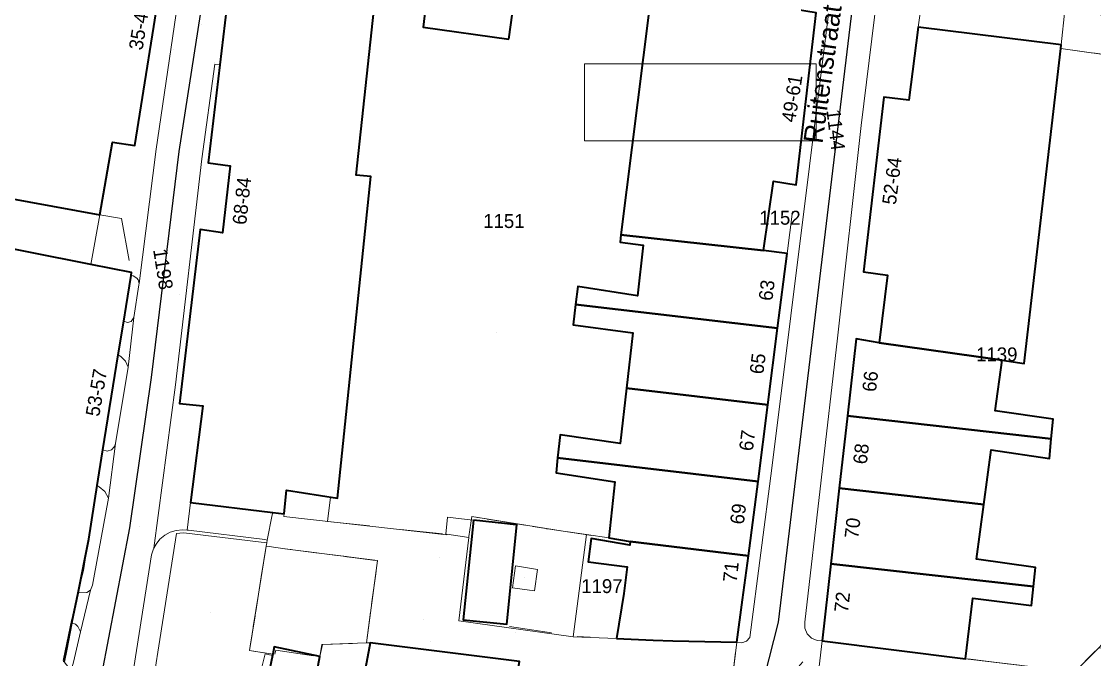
# Model space of a CAD drawing. Header units: metres. Extents: x 0 to 105485, y 0 to 425721.
# Drawn here: x 104846.1 to 104915.5, y 425158.9 to 425200.2 of the extents above; entities that cross this region are included whole.
import ezdxf
from ezdxf.enums import TextEntityAlignment as Align

# ---------------------------------------------------------------- set-up
doc = ezdxf.new("R2010")
doc.units = ezdxf.units.M
doc.header["$MEASUREMENT"] = 0
doc.linetypes.add('IE-TERREINAFSCHEIDING_KUNSTMATIG-SO', pattern=[11, 4, -1, 4, -2])
doc.linetypes.add('KG-PERCEEL-SO', pattern=[19, 5.5, -4, 5.5, -4])
for name, color, linetype, lineweight in [('B-XX-GR-BEPLANTING_CULTUUR_HEESTERS-G', 90, 'Continuous', 18), ('B-XX-GR-BOOM-G', 90, 'Continuous', 13), ('B-XX-GR-STRUIK-G', 90, 'Continuous', 13), ('B-XX-IE-MEUBILAIR-G', 7, 'Continuous', 18), ('B-XX-IE-TERREINAFSCHEIDING_KUNSTMATIG_HEKWERK-G', 20, 'IE-TERREINAFSCHEIDING_KUNSTMATIG-SO', 18), ('B-XX-KG-GRENS_PERCEEL-G', 150, 'KG-PERCEEL-SO', 18), ('B-XX-KG-GRENS_PERCEEL-T', 150, 'KG-PERCEEL-SO', 18), ('B-XX-OG-BEBOUWING-G', 7, 'Continuous', 35), ('B-XX-OG-BEBOUWING_HUISNUMMER-T', 7, 'Continuous', 18), ('B-XX-OG-BEBOUWING_STRAATNAAM-T', 7, 'Continuous', 18), ('B-XX-OG-GRENS-G', 7, 'Continuous', 18), ('B-XX-OG-TERREIN_ERF-G', 7, 'Continuous', 18), ('B-XX-VH-ONVERHARD_ZAND-G', 210, 'Continuous', 18), ('B-XX-VH-OPENVERHARDING-G', 90, 'Continuous', 18)]:
    doc.layers.add(name, color=color, linetype=linetype, lineweight=lineweight)
doc.layers.add('GIS-WEGVAKKEN', color=2, linetype='Continuous')

msp = doc.modelspace()

# ---------------------------------------------------------------- linework, layer by layer
at = {"layer": 'B-XX-GR-BEPLANTING_CULTUUR_HEESTERS-G', "ltscale": 0.5}
msp.add_lwpolyline([(104869.108, 425165.324), (104863.123, 425166.098), (104862.09, 425166.231), (104861.904, 425166.255), (104860.829, 425159.502), (104862.334, 425159.264), (104862.433, 425159.745), (104865.38, 425159.11), (104865.507, 425159.902), (104868.397, 425160.002)], close=True, dxfattribs=at)
at = {"layer": 'B-XX-GR-BOOM-G', "color": 0, "true_color": 0x604a38}
msp.add_polyline3d([(104878.59, 425164.245, 0.989), (104878.59, 425164.245, 3.789)], dxfattribs=at)
at = {"layer": 'B-XX-GR-STRUIK-G', "ltscale": 0.5}
msp.add_lwpolyline([(104861.979, 425157.877), (104862.041, 425157.841), (104862.319, 425159.191), (104861.837, 425159.281), (104859.574, 425150.23), (104860.125, 425150.12), (104860.123, 425150.151), (104860.025, 425150.2), (104860.984, 425153.996)], close=True, dxfattribs=at)
at = {"layer": 'B-XX-IE-MEUBILAIR-G', "color": 0, "true_color": 0x604a38}
for points in [[(104857.69, 425200.044, 1.887), (104857.69, 425200.044, 3.387)], [(104855.892, 425198.424, 1.836), (104855.892, 425198.424, 3.336)], [(104858.539, 425197.552, 1.832), (104858.539, 425197.552, 3.332)], [(104897.495, 425194.272, 1.66), (104897.495, 425194.272, 3.16)], [(104900.334, 425192.908, 1.714), (104900.334, 425192.908, 3.214)], [(104855.678, 425186.115, 1.43), (104855.678, 425186.115, 2.93)], [(104849.246, 425185.278, 1.433), (104849.246, 425185.278, 2.933)], [(104853.838, 425184.286, 1.298), (104853.838, 425184.286, 2.798)], [(104856.325, 425182.54, 1.253), (104856.325, 425182.54, 2.753)], [(104876.793, 425180.107, 1.424), (104876.793, 425180.107, 2.924)], [(104895.257, 425176.343, 1.28), (104895.257, 425176.343, 2.78)], [(104898.534, 425176.689, 1.299), (104898.534, 425176.689, 2.799)], [(104851.726, 425169.662, 0.888), (104851.726, 425169.662, 2.388)], [(104853.677, 425167.54, 0.929), (104853.677, 425167.54, 2.429)], [(104863.123, 425166.098, 1.163), (104863.123, 425166.098, 2.663)], [(104854.446, 425165.43, 1.026), (104854.446, 425165.43, 2.526)], [(104873.129, 425165.521, 1.052), (104873.129, 425165.521, 2.552)], [(104850.749, 425164.217, 0.907), (104850.749, 425164.217, 2.407)], [(104858.288, 425161.972, 1.119), (104858.288, 425161.972, 2.619)], [(104872.095, 425161.539, 0.963), (104872.095, 425161.539, 2.463)], [(104893.37, 425161.614, 0.909), (104893.37, 425161.614, 2.409)], [(104878.061, 425160.702, 0.944), (104878.061, 425160.702, 2.444)], [(104886.95, 425160.18, 0.964), (104886.95, 425160.18, 2.464)], [(104897.422, 425160.204, 0.967), (104897.422, 425160.204, 2.467)], [(104872.537, 425160.108, 0.956), (104872.537, 425160.108, 2.456)]]:
    msp.add_polyline3d(points, dxfattribs=at)
at = {"layer": 'B-XX-IE-TERREINAFSCHEIDING_KUNSTMATIG_HEKWERK-G', "ltscale": 0.5, "flags": 128}
for points in [[(104913.32, 425198.49), (104917.461, 425197.904), (104920.123, 425194.689), (104918.281, 425179.007), (104916.699, 425166.137), (104915.979, 425159.893), (104915.776, 425159.687), (104914.234, 425158.125), (104907.156, 425158.973)], [(104862.332, 425168.434), (104862.301, 425168.28), (104861.971, 425166.658), (104861.94, 425166.479), (104861.904, 425166.255), (104860.829, 425159.502), (104862.334, 425159.264)], [(104884.071, 425166.806), (104882.632, 425167.01), (104881.127, 425167.224), (104875.212, 425168.179)], [(104862.09, 425166.231), (104861.904, 425166.255)], [(104868.397, 425160.002), (104869.108, 425165.324), (104863.123, 425166.098), (104862.09, 425166.231)], [(104868.635, 425159.999), (104868.397, 425160.002)]]:
    msp.add_lwpolyline(points, dxfattribs=at)
at = {"layer": 'B-XX-IE-TERREINAFSCHEIDING_KUNSTMATIG_HEKWERK-G', "color": 0, "ltscale": 0.5, "true_color": 0x8c7868}
for points in [[(104913.32, 425198.49, 1.776), (104915.39, 425198.197, 1.765), (104917.461, 425197.904, 1.768), (104918.792, 425196.296, 1.773), (104920.123, 425194.689, 1.75), (104919.816, 425192.075, 1.907), (104919.509, 425189.462, 1.928), (104919.202, 425186.848, 1.73), (104918.895, 425184.234, 1.684), (104918.588, 425181.621, 1.699), (104918.281, 425179.007, 1.65), (104917.965, 425176.433, 1.365), (104917.648, 425173.859, 1.316), (104917.332, 425171.285, 1.296), (104917.015, 425168.711, 1.344), (104916.699, 425166.137, 1.517), (104916.459, 425164.056, 1.844), (104916.219, 425161.974, 1.691), (104915.979, 425159.893, 1.047), (104915.776, 425159.687, 1.026), (104914.234, 425158.125, 1), (104911.875, 425158.408, 0.995), (104909.515, 425158.69, 0.948), (104907.156, 425158.973, 0.812)], [(104862.332, 425168.434, 1.091), (104862.301, 425168.28, 1.087), (104861.971, 425166.658, 1.123), (104861.94, 425166.479, 1.215), (104861.904, 425166.255, 1.213), (104861.546, 425164.004, 1.254), (104861.187, 425161.753, 1.32), (104860.829, 425159.502, 1.171), (104862.334, 425159.264, 1.197)], [(104884.071, 425166.806, 1.062), (104882.632, 425167.01, 1.401), (104881.127, 425167.224, 1.215), (104878.17, 425167.702, 1.193), (104875.212, 425168.179, 1.206)], [(104862.09, 425166.231, 1.218), (104861.904, 425166.255, 1.213)], [(104868.397, 425160.002, 1.103), (104868.753, 425162.663, 1.174), (104869.108, 425165.324, 1.151), (104867.113, 425165.582, 1.22), (104865.118, 425165.84, 1.205), (104863.123, 425166.098, 1.163), (104862.09, 425166.231, 1.218)], [(104868.635, 425159.999, 1.1), (104868.397, 425160.002, 1.103)]]:
    msp.add_polyline3d(points, dxfattribs=at)
at = {"layer": 'B-XX-KG-GRENS_PERCEEL-G', "ltscale": 0.5, "flags": 128}
for points in [[(104857.629, 425186.764), (104859.086, 425186.541), (104859.577, 425190.883), (104858.15, 425191.076), (104859.357, 425201.158), (104859.803, 425204.122)], [(104851.148, 425187.725), (104851.971, 425192.421), (104853.398, 425192.198), (104855.203, 425203.44)], [(104904.098, 425199.858), (104904.322, 425201.56)], [(104896.19, 425189.667), (104897.497, 425200.79)], [(104897.877, 425160.141), (104907.156, 425158.973), (104914.234, 425158.125), (104915.979, 425159.893), (104916.699, 425166.139), (104918.293, 425179.105), (104920.123, 425194.689), (104917.477, 425197.902), (104913.32, 425198.49), (104913.346, 425198.719), (104904.098, 425199.858)], [(104897.877, 425160.141), (104900.076, 425179.682), (104901.562, 425179.428), (104902.114, 425183.799), (104900.568, 425184.024), (104901.877, 425195.325), (104903.483, 425195.13), (104904.098, 425199.858)], [(104851.148, 425187.725), (104835.794, 425190.507), (104836.958, 425197.669)], [(104895.608, 425185.207), (104894.091, 425185.402), (104894.733, 425189.891), (104896.19, 425189.667)], [(104895.608, 425185.207), (104896.19, 425189.667)], [(104851.148, 425187.725), (104852.542, 425187.472)], [(104852.542, 425187.472), (104853.193, 425183.982)], [(104863.23, 425169.882), (104863.065, 425168.344), (104857.01, 425169.08), (104857.801, 425175.339), (104856.3, 425175.507), (104857.629, 425186.764)], [(104842.406, 425186.119), (104853.193, 425183.982)], [(104893.124, 425165.625), (104893.174, 425165.997), (104895.608, 425185.207)], [(104848.762, 425158.866), (104849.358, 425161.689), (104850.074, 425164.689), (104850.805, 425169.118), (104851.188, 425171.645), (104853.193, 425183.982)], [(104866.061, 425169.444), (104863.23, 425169.882)], [(104865.868, 425167.867), (104866.061, 425169.444)], [(104865.868, 425167.867), (104873.527, 425167.029)], [(104873.527, 425167.029), (104873.638, 425168.13), (104875.321, 425167.935)], [(104875.321, 425167.935), (104874.659, 425161.501), (104882.04, 425160.402)], [(104875.321, 425167.935), (104880.254, 425167.365)], [(104880.254, 425167.365), (104881.127, 425167.224), (104884.071, 425166.806), (104885.468, 425166.553), (104893.124, 425165.625)], [(104892.368, 425160.05), (104892.737, 425162.772), (104893.124, 425165.625)], [(104892.368, 425160.05), (104888.23, 425160.123), (104882.04, 425160.402)], [(104860.35, 425150), (104861.717, 425156.2), (104862.526, 425159.527), (104865.38, 425159.11)], [(104865.38, 425159.11), (104865.549, 425159.889), (104868.635, 425159.999)], [(104866.733, 425150), (104867.816, 425155.631), (104868.635, 425159.999)], [(104868.635, 425159.999), (104878.3, 425158.797)], [(104891.945, 425156.66), (104892.368, 425160.05)], [(104894.805, 425156.719), (104897.877, 425160.141)]]:
    msp.add_lwpolyline(points, dxfattribs=at)
at = {"layer": 'B-XX-OG-BEBOUWING-G', "ltscale": 0.5}
for points in [[(104854.446, 425208.215), (104846.705, 425209.462), (104845.208, 425209.703), (104841.937, 425189.394), (104851.148, 425187.725), (104851.971, 425192.421), (104853.398, 425192.198), (104855.204, 425203.441), (104853.718, 425203.68)], [(104896.825, 425205.564), (104896.833, 425205.621), (104896.386, 425205.682), (104895.896, 425205.749), (104887.437, 425206.91), (104887.385, 425206.496), (104884.865, 425186.411), (104894.091, 425185.402), (104894.733, 425189.891), (104896.19, 425189.667), (104897.497, 425200.79), (104896.159, 425201.013)], [(104863.066, 425168.345), (104863.23, 425169.882), (104866.529, 425169.371), (104868.682, 425190.192), (104867.73, 425190.292), (104868.951, 425201.713), (104859.805, 425204.122), (104859.344, 425201.05), (104858.909, 425197.418), (104858.15, 425191.076), (104859.577, 425190.883), (104859.086, 425186.541), (104857.629, 425186.764), (104856.301, 425175.508), (104857.802, 425175.34), (104857.01, 425169.08), (104862.332, 425168.434)], [(104877.618, 425199.092), (104877.844, 425200.787), (104872.254, 425201.5), (104872.058, 425199.864)], [(104913.32, 425198.49), (104913.346, 425198.719), (104904.098, 425199.858), (104903.483, 425195.13), (104901.877, 425195.325), (104900.568, 425184.024), (104902.114, 425183.799), (104901.562, 425179.428), (104909.531, 425178.303), (104910.958, 425178.079)], [(104894.091, 425185.402), (104884.865, 425186.411), (104884.806, 425185.945), (104886.293, 425185.751), (104885.932, 425182.479), (104882.067, 425183.085), (104881.928, 425181.907), (104894.995, 425180.376), (104895.608, 425185.207)], [(104894.995, 425180.376), (104881.928, 425181.907), (104881.773, 425180.587), (104885.638, 425180.07), (104885.228, 425176.487), (104894.366, 425175.416)], [(104909.531, 425178.303), (104901.562, 425179.428), (104900.076, 425179.682), (104899.515, 425174.692), (104912.708, 425173.207), (104912.826, 425174.487), (104909.08, 425175.032)], [(104894.366, 425175.416), (104885.228, 425176.487), (104884.819, 425172.903), (104880.925, 425173.479), (104880.764, 425171.975), (104893.737, 425170.456)], [(104912.708, 425173.207), (104899.515, 425174.692), (104898.989, 425170.019), (104908.346, 425168.965), (104908.815, 425172.504), (104912.591, 425171.928)], [(104893.737, 425170.456), (104880.764, 425171.975), (104880.661, 425171.01), (104884.466, 425170.435), (104884.071, 425166.806), (104885.468, 425166.553), (104893.124, 425165.625)], [(104908.346, 425168.965), (104898.989, 425170.019), (104898.438, 425165.123), (104911.552, 425163.647), (104911.684, 425164.881), (104907.878, 425165.427)], [(104875.321, 425167.935), (104874.659, 425161.501), (104877.472, 425161.212), (104878.134, 425167.646)], [(104884.569, 425160.286), (104886.95, 425160.18), (104888.23, 425160.123), (104892.351, 425160.05), (104892.738, 425162.78), (104893.124, 425165.625), (104885.468, 425166.553), (104885.436, 425166.316), (104882.939, 425166.758), (104882.744, 425165.242), (104885.272, 425164.918), (104885.046, 425163.193)], [(104911.552, 425163.647), (104898.438, 425165.123), (104897.877, 425160.141), (104907.156, 425158.973), (104907.643, 425162.898), (104911.42, 425162.412)], [(104862.319, 425159.191), (104862.041, 425157.841), (104861.979, 425157.877), (104860.984, 425153.996), (104860.025, 425150.2), (104860.123, 425150.151), (104860.125, 425150.12), (104860.136, 425150), (104866.733, 425150), (104867.816, 425155.631), (104864.813, 425156.079), (104865.38, 425159.11), (104862.433, 425159.745), (104862.334, 425159.264)], [(104876.724, 425150), (104877.573, 425154.755), (104878.3, 425158.797), (104868.635, 425159.999), (104867.816, 425155.631), (104866.733, 425150)]]:
    msp.add_lwpolyline(points, close=True, dxfattribs=at)
msp.add_lwpolyline([(104848.831, 425158.776), (104848.98, 425159.514), (104849.337, 425161.292), (104849.729, 425163.229), (104850.434, 425166.714), (104850.97, 425170.186), (104851.307, 425172.37), (104851.327, 425172.492), (104852.331, 425178.645), (104852.687, 425180.825), (104852.842, 425181.778), (104853.161, 425183.785), (104853.193, 425183.982), (104850.567, 425184.502), (104842.406, 425186.119), (104841.808, 425182.999), (104838.959, 425169.629), (104838.573, 425169.752), (104835.587, 425166.12), (104830.841, 425162.09), (104835.672, 425157.504)], dxfattribs=at)
at = {"layer": 'B-XX-OG-GRENS-G'}
msp.add_polyline3d([(104882.5, 425197.5, 1.908), (104897.5, 425197.5, 1.772), (104897.5, 425192.5, 1.671), (104882.5, 425192.5, 1.887)], close=True, dxfattribs=at)
at = {"layer": 'B-XX-OG-TERREIN_ERF-G', "ltscale": 0.5}
msp.add_lwpolyline([(104868.951, 425201.713), (104867.73, 425190.292), (104868.682, 425190.192), (104866.529, 425169.371), (104863.23, 425169.882), (104863.066, 425168.345), (104863.048, 425168.182), (104873.59, 425167.005), (104873.595, 425167.038), (104875.017, 425166.832), (104875.023, 425166.88), (104875.212, 425168.179), (104881.127, 425167.224), (104882.632, 425167.01), (104884.071, 425166.806), (104884.466, 425170.435), (104880.661, 425171.01), (104880.764, 425171.975), (104880.925, 425173.479), (104884.819, 425172.903), (104885.228, 425176.487), (104885.638, 425180.07), (104881.773, 425180.587), (104881.928, 425181.907), (104882.067, 425183.085), (104885.932, 425182.479), (104886.293, 425185.751), (104884.806, 425185.945), (104884.865, 425186.411), (104887.385, 425206.496)], dxfattribs=at)
for points in [[(104877.618, 425199.092), (104872.058, 425199.864), (104872.254, 425201.5), (104877.844, 425200.787)], [(104920.123, 425194.689), (104917.461, 425197.904), (104913.32, 425198.49), (104910.958, 425178.079), (104909.531, 425178.303), (104909.08, 425175.032), (104912.826, 425174.487), (104912.708, 425173.207), (104912.591, 425171.928), (104908.815, 425172.504), (104908.346, 425168.965), (104907.878, 425165.427), (104911.684, 425164.881), (104911.552, 425163.647), (104911.42, 425162.412), (104907.643, 425162.898), (104907.156, 425158.973), (104914.234, 425158.125), (104915.776, 425159.687), (104915.979, 425159.893), (104916.699, 425166.137), (104918.281, 425179.007)], [(104882.632, 425167.01), (104881.127, 425167.224), (104875.212, 425168.179), (104875.023, 425166.88), (104875.017, 425166.832), (104874.377, 425161.425), (104881.772, 425160.398)], [(104875.321, 425167.935), (104878.134, 425167.646), (104877.472, 425161.212), (104874.659, 425161.501)], [(104885.046, 425163.193), (104885.272, 425164.918), (104882.744, 425165.242), (104882.939, 425166.758), (104885.436, 425166.316), (104885.468, 425166.553), (104884.071, 425166.806), (104882.632, 425167.01), (104881.772, 425160.398), (104884.569, 425160.286)], [(104877.844, 425163.566), (104878.037, 425164.993), (104879.464, 425164.74), (104879.271, 425163.372)], [(104868.635, 425159.999), (104868.397, 425160.002), (104865.507, 425159.902), (104865.38, 425159.11), (104864.813, 425156.079), (104867.816, 425155.631)]]:
    msp.add_lwpolyline(points, close=True, dxfattribs=at)
at = {"layer": 'B-XX-VH-ONVERHARD_ZAND-G', "ltscale": 0.5}
msp.add_lwpolyline([(104879.464, 425164.74), (104878.037, 425164.993), (104877.844, 425163.566), (104879.271, 425163.372)], close=True, dxfattribs=at)
at = {"layer": 'B-XX-VH-OPENVERHARDING-G', "ltscale": 0.5}
for points in [[(104851.148, 425187.725), (104850.567, 425184.502), (104853.193, 425183.982), (104853.161, 425183.785), (104853.303, 425183.768), (104853.546, 425183.622), (104853.628, 425183.505), (104853.68, 425183.26), (104854.779, 425191.971), (104859.256, 425222.36), (104860.856, 425231.848), (104860.681, 425231.65), (104860.418, 425231.579), (104858.189, 425231.93), (104858.056, 425232.1), (104858.269, 425222.519), (104857.488, 425217.671), (104856.707, 425212.824), (104855.927, 425207.976), (104854.446, 425208.215), (104853.718, 425203.68), (104855.204, 425203.441), (104853.398, 425192.198), (104851.971, 425192.421)], [(104917.652, 425200.431), (104913.596, 425200.973), (104913.346, 425198.719), (104913.32, 425198.49), (104917.461, 425197.904)], [(104857.802, 425175.34), (104856.301, 425175.508), (104857.629, 425186.764), (104859.086, 425186.541), (104859.577, 425190.883), (104858.15, 425191.076), (104858.909, 425197.418), (104858.574, 425197.474), (104857.736, 425191.349), (104856.035, 425176.716), (104854.642, 425166.13), (104854.777, 425166.391), (104855.03, 425166.708), (104855.34, 425166.969), (104855.695, 425167.164), (104856.082, 425167.286), (104856.485, 425167.329), (104856.787, 425167.302), (104857.01, 425169.08)], [(104853.675, 425183.179), (104853.68, 425183.26), (104853.628, 425183.505), (104853.546, 425183.622), (104853.303, 425183.768), (104853.161, 425183.785), (104852.842, 425181.778), (104852.687, 425180.825), (104852.923, 425180.744), (104853.17, 425180.817), (104853.341, 425181.062)], [(104853.341, 425181.062), (104853.17, 425180.817), (104852.923, 425180.744), (104852.687, 425180.825), (104852.331, 425178.645), (104852.503, 425178.549), (104852.807, 425178.244), (104852.98, 425177.85)], [(104852.98, 425177.85), (104852.807, 425178.244), (104852.503, 425178.549), (104852.331, 425178.645), (104851.327, 425172.492), (104851.609, 425172.415), (104851.891, 425172.493), (104852.093, 425172.706), (104852.154, 425172.916)], [(104852.154, 425172.916), (104852.093, 425172.706), (104851.891, 425172.493), (104851.609, 425172.415), (104851.327, 425172.492), (104851.307, 425172.37), (104850.97, 425170.186), (104851.103, 425170.113), (104851.463, 425169.795), (104851.701, 425169.377)], [(104851.701, 425169.377), (104851.463, 425169.795), (104851.103, 425170.113), (104850.97, 425170.186), (104850.434, 425166.714), (104849.729, 425163.229), (104850.302, 425163.259), (104850.539, 425163.423), (104850.659, 425163.73), (104850.749, 425164.217)], [(104862.301, 425168.28), (104862.332, 425168.434), (104857.01, 425169.08), (104856.787, 425167.302), (104856.888, 425167.293), (104861.817, 425166.687), (104861.971, 425166.658)], [(104861.94, 425166.479), (104861.971, 425166.658), (104861.817, 425166.687), (104856.888, 425167.293), (104856.787, 425167.302), (104856.485, 425167.329), (104856.082, 425167.286), (104855.695, 425167.164), (104855.34, 425166.969), (104855.03, 425166.708), (104854.777, 425166.391), (104854.642, 425166.13), (104854.591, 425166.031), (104854.489, 425165.692), (104853.16, 425157.301), (104852.222, 425151.537), (104854.295, 425151.135), (104854.233, 425151.207), (104853.695, 425151.828), (104854.421, 425156.382), (104856.099, 425167.077), (104856.539, 425167.122), (104856.746, 425167.098)], [(104861.837, 425159.281), (104862.319, 425159.191), (104862.334, 425159.264), (104860.829, 425159.502), (104861.904, 425166.255), (104861.94, 425166.479), (104856.746, 425167.098), (104856.539, 425167.122), (104856.099, 425167.077), (104854.421, 425156.382), (104853.695, 425151.828), (104854.233, 425151.207), (104854.295, 425151.135), (104859.574, 425150.23)], [(104850.539, 425163.423), (104850.302, 425163.259), (104849.729, 425163.229), (104849.337, 425161.292), (104849.556, 425161.201), (104849.725, 425161.049), (104849.891, 425160.714)], [(104849.891, 425160.714), (104849.725, 425161.049), (104849.556, 425161.201), (104849.337, 425161.292), (104848.98, 425159.514), (104848.831, 425158.776), (104849.129, 425158.391), (104848.675, 425158.173), (104848.408, 425157.428), (104847.788, 425155.478), (104848.026, 425155.428), (104848.294, 425155.527), (104848.623, 425155.832), (104849.439, 425158.75)], [(104919.397, 425159.321), (104915.776, 425159.687), (104914.234, 425158.125), (104907.156, 425158.973), (104897.877, 425160.141), (104897.441, 425156.437), (104902.211, 425155.927), (104903.848, 425155.88), (104905.779, 425155.88), (104909.946, 425155.485), (104912.387, 425155.253), (104914.113, 425155.089), (104914.178, 425155.654), (104918.104, 425155.255), (104918.139, 425155.672), (104918.985, 425155.556)]]:
    msp.add_lwpolyline(points, close=True, dxfattribs=at)
for points in [[(104859.256, 425222.36), (104854.779, 425191.971), (104853.68, 425183.26), (104853.675, 425183.179), (104853.341, 425181.062), (104852.98, 425177.85), (104852.154, 425172.916), (104851.701, 425169.377), (104850.749, 425164.217), (104850.659, 425163.73), (104850.539, 425163.423), (104849.891, 425160.714), (104849.439, 425158.75)], [(104897.441, 425156.437), (104897.877, 425160.141), (104897.563, 425160.148), (104897.192, 425160.296), (104896.908, 425160.576), (104896.755, 425160.945), (104896.758, 425161.344), (104898.885, 425179.724), (104900.399, 425193.495), (104901.44, 425201.94)], [(104901.44, 425201.94), (104900.399, 425193.495), (104898.885, 425179.724), (104896.758, 425161.344), (104896.755, 425160.945), (104896.908, 425160.576), (104897.192, 425160.296), (104897.563, 425160.148), (104897.877, 425160.141), (104898.438, 425165.123), (104898.989, 425170.019), (104899.515, 425174.692), (104900.076, 425179.682), (104901.562, 425179.428), (104902.114, 425183.799), (104900.568, 425184.024), (104901.877, 425195.325), (104903.483, 425195.13), (104904.098, 425199.858), (104913.346, 425198.719), (104913.596, 425200.973)], [(104853.16, 425157.301), (104854.489, 425165.692), (104854.591, 425166.031), (104854.642, 425166.13), (104856.035, 425176.716), (104857.736, 425191.349), (104858.574, 425197.474), (104858.909, 425197.418), (104859.344, 425201.05)], [(104898.3, 425200.722), (104894.629, 425171.312), (104893.205, 425160.339), (104892.99, 425160.105), (104892.686, 425159.999), (104892.351, 425160.05), (104891.945, 425156.66)], [(104897.497, 425200.79), (104896.19, 425189.667), (104894.733, 425189.891), (104894.091, 425185.402), (104895.608, 425185.207), (104894.995, 425180.376), (104894.366, 425175.416), (104893.737, 425170.456), (104893.124, 425165.625), (104892.738, 425162.78), (104892.351, 425160.05), (104892.686, 425159.999), (104892.99, 425160.105), (104893.205, 425160.339), (104894.629, 425171.312), (104898.3, 425200.722)], [(104842.406, 425186.119), (104850.567, 425184.502), (104851.148, 425187.725), (104841.937, 425189.394)], [(104891.945, 425156.66), (104892.351, 425160.05), (104888.23, 425160.123), (104886.95, 425160.18), (104884.569, 425160.286), (104881.772, 425160.398), (104874.377, 425161.425), (104875.017, 425166.832), (104873.595, 425167.038), (104873.59, 425167.005), (104863.048, 425168.182), (104863.066, 425168.345), (104862.332, 425168.434), (104862.301, 425168.28), (104861.971, 425166.658), (104861.94, 425166.479), (104861.904, 425166.255), (104862.09, 425166.231), (104863.123, 425166.098), (104869.108, 425165.324), (104868.397, 425160.002), (104868.635, 425159.999), (104878.3, 425158.797)]]:
    msp.add_lwpolyline(points, dxfattribs=at)
at = {"layer": 'GIS-WEGVAKKEN'}
for points in [[(104849.201, 425150), (104850.16, 425153.09), (104850.53, 425154.62), (104851.26, 425157.96), (104853.09, 425167.45), (104854.48, 425177.18), (104856.28, 425191.82), (104859.29, 425211.25), (104861.34, 425225.86), (104865.728, 425255.047)], [(104892.405, 425150), (104892.67, 425151.93), (104895.06, 425161.34), (104899.78, 425200.61), (104900.48, 425210.47), (104900.93, 425215.4), (104901.49, 425220.31), (104903.48, 425239.98), (104903.99, 425242.33), (104903.98, 425244.85), (104904.478, 425249.825)]]:
    msp.add_lwpolyline(points, dxfattribs=at)

# ---------------------------------------------------------------- texts
at = {"layer": 'B-XX-KG-GRENS_PERCEEL-T'}
for s, rotation, p in [('1144', 277.1, (104898.768, 425193.213)), ('1198', 279, (104855.239, 425184.2))]:
    msp.add_text(s, height=0.9, rotation=rotation, dxfattribs=at).set_placement(p, align=Align.MIDDLE_CENTER)
for s, p in [('1152', (104895.153, 425187.528)), ('1151', (104877.287, 425187.313)), ('1139', (104909.182, 425178.68)), ('1197', (104883.629, 425163.674))]:
    msp.add_text(s, height=0.9, dxfattribs=at).set_placement(p, align=Align.MIDDLE_CENTER)
at = {"layer": 'B-XX-OG-BEBOUWING_HUISNUMMER-T'}
for s, rotation, p in [('35-47', 80.9, (104853.698, 425199.928)), ('49-61', 80.9, (104895.928, 425195.251)), ('52-64', 82.8, (104902.398, 425189.913)), ('68-84', 83.9, (104860.327, 425188.615)), ('63', 82.8, (104894.292, 425182.832)), ('65', 82.8, (104893.708, 425178.08)), ('53-57', 80.2, (104850.916, 425176.203)), ('66', 83.6, (104900.99, 425176.934)), ('67', 82.8, (104893.029, 425173.104)), ('68', 83.6, (104900.396, 425172.246)), ('69', 82.8, (104892.445, 425168.353)), ('70', 83.6, (104899.845, 425167.434)), ('71', 83.8, (104891.975, 425164.597)), ('72', 83.6, (104899.177, 425162.637))]:
    msp.add_text(s, height=0.9, rotation=rotation, dxfattribs=at).set_placement(p, align=Align.MIDDLE_CENTER)
at = {"layer": 'B-XX-OG-BEBOUWING_STRAATNAAM-T'}
msp.add_text('Ruitenstraat', height=1.25, rotation=82, dxfattribs=at).set_placement((104897.908, 425196.837), align=Align.MIDDLE_CENTER)

doc.saveas('drawing.dxf')
